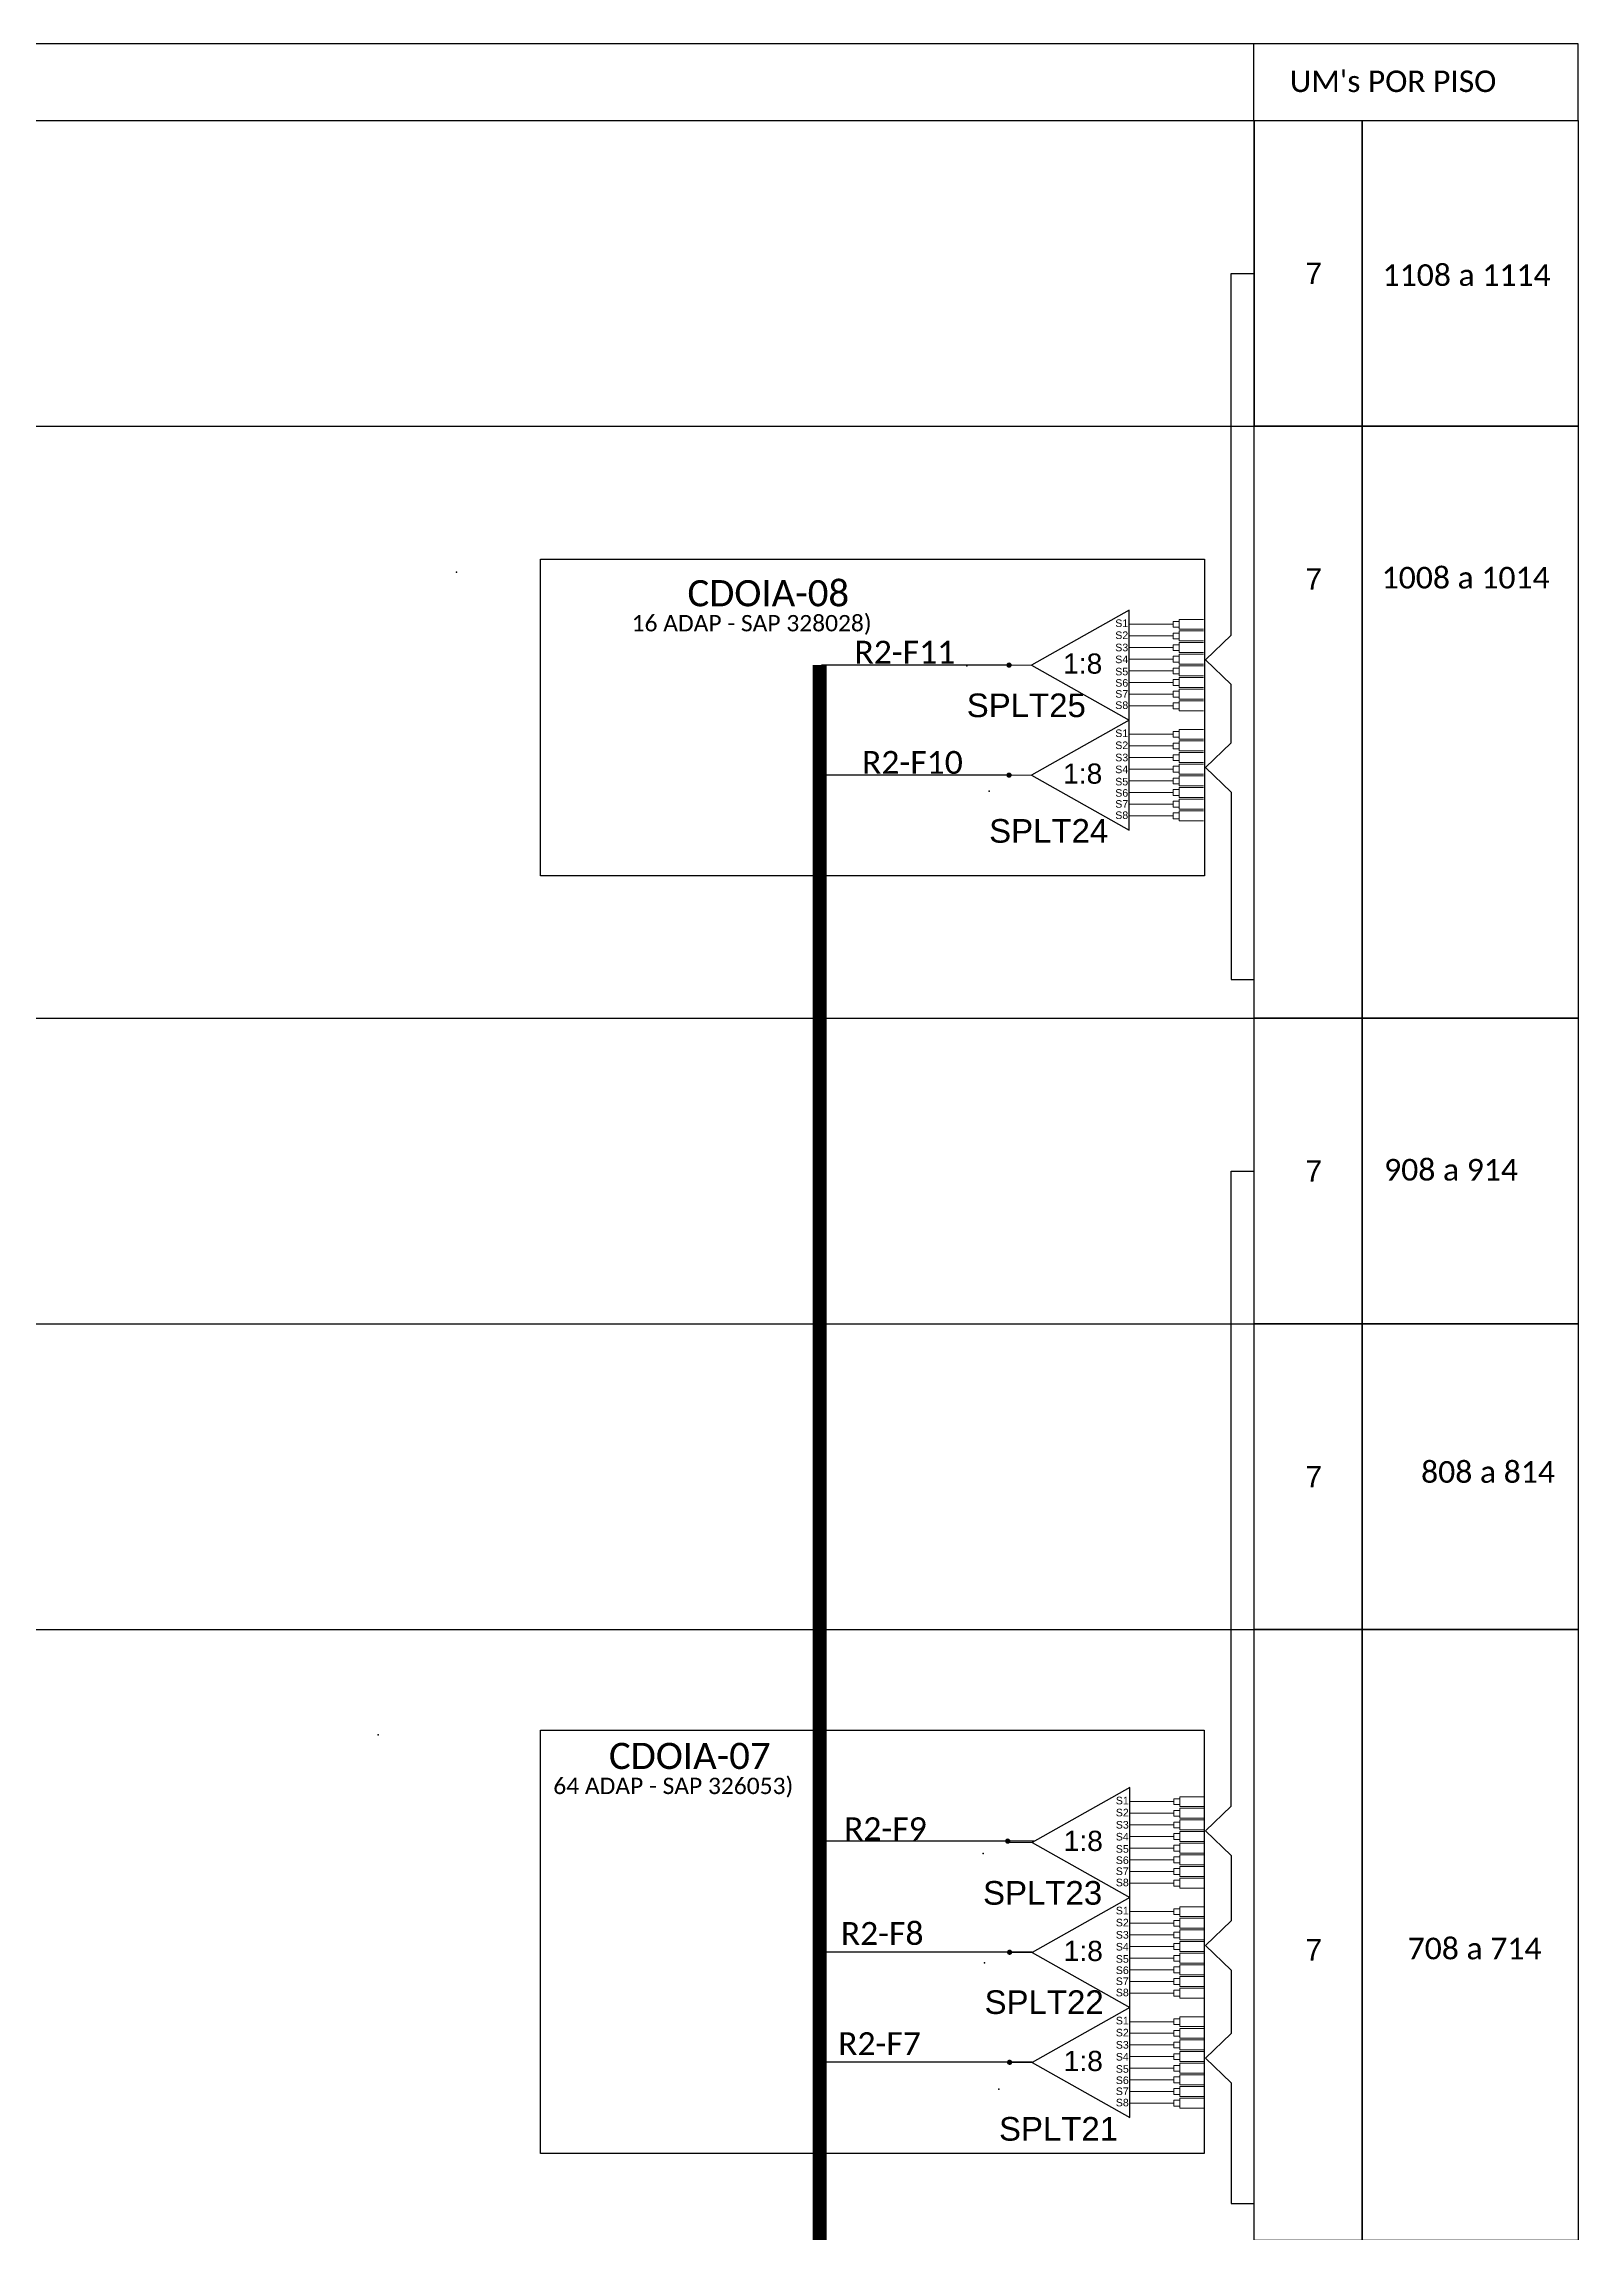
# Model space of a CAD drawing. Header units: metres. Extents: x -203 to 1885, y -55 to 636.
# Drawn here: x 683.3 to 764.1, y 150.9 to 266.2 of the extents above; entities that cross this region are included whole.
import ezdxf
from ezdxf.enums import TextEntityAlignment as Align

# ---------------------------------------------------------------- set-up
doc = ezdxf.new("R2010")
doc.units = ezdxf.units.M
doc.styles.add('ARIAL', font='arial.ttf')
doc.styles.add('WMF-Calibri0', font='calibri.ttf')

# ---------------------------------------------------------------- blocks, each defined once
blk = doc.blocks.new('SPLT_1-8_SC-APC')
at = {"color": 1}
blk.add_lwpolyline([(-7.37, -2.1), (-17.04, -7.55), (-7.37, -13), (-7.37, -2.1)], dxfattribs=at)
at = {"color": 3, "lineweight": 0}
for points in [[(-2.99, -3.51), (-7.37, -3.51)], [(-2.41, -3.02), (-2.41, -4)], [(-2.41, -3.02), (0, -3.02)], [(-2.41, -4), (0, -4)], [(-2.41, -4.17), (-2.41, -5.16)], [(-2.41, -4.17), (0, -4.17)], [(-7.37, -4.66), (-2.99, -4.66)], [(-7.37, -5.82), (-2.99, -5.82)], [(-2.41, -5.16), (0, -5.16)], [(-2.41, -5.32), (-2.41, -6.31)], [(-2.41, -5.32), (0, -5.32)], [(-2.41, -6.31), (0, -6.31)], [(-2.41, -6.48), (-2.41, -7.46)], [(-2.41, -6.48), (0, -6.48)], [(-7.37, -6.97), (-2.99, -6.97)], [(-7.37, -8.12), (-2.99, -8.12)], [(-2.41, -7.46), (0, -7.46)], [(-2.41, -7.63), (-2.41, -8.62)], [(-2.41, -7.63), (0, -7.63)], [(-2.41, -8.62), (0, -8.62)], [(-7.37, -9.28), (-2.99, -9.28)], [(-7.37, -10.43), (-2.99, -10.43)], [(-2.41, -8.78), (-2.41, -9.77)], [(-2.41, -8.78), (0, -8.78)], [(-2.41, -9.77), (0, -9.77)], [(-2.41, -9.94), (-2.41, -10.92)], [(-2.41, -9.94), (0, -9.94)], [(-7.37, -11.58), (-2.99, -11.58)], [(-2.41, -10.92), (0, -10.92)], [(-2.41, -11.09), (-2.41, -12.08)], [(-2.41, -11.09), (0, -11.09)], [(-2.41, -12.08), (0, -12.08)]]:
    blk.add_lwpolyline(points, dxfattribs=at)
for points in [[(-2.99, -3.22), (-2.41, -3.22), (-2.41, -3.8), (-2.99, -3.8)], [(-2.99, -4.38), (-2.41, -4.38), (-2.41, -4.95), (-2.99, -4.95)], [(-2.99, -5.53), (-2.41, -5.53), (-2.41, -6.1), (-2.99, -6.1)], [(-2.99, -6.68), (-2.41, -6.68), (-2.41, -7.26), (-2.99, -7.26)], [(-2.99, -7.84), (-2.41, -7.84), (-2.41, -8.41), (-2.99, -8.41)], [(-2.99, -8.99), (-2.41, -8.99), (-2.41, -9.56), (-2.99, -9.56)], [(-2.99, -10.14), (-2.41, -10.14), (-2.41, -10.72), (-2.99, -10.72)], [(-2.99, -11.3), (-2.41, -11.3), (-2.41, -11.87), (-2.99, -11.87)]]:
    blk.add_lwpolyline(points, close=True, dxfattribs=at)
at = {"color": 1, "lineweight": 0}
blk.add_lwpolyline([(-17.04, -7.55), (-19.26, -7.55)], dxfattribs=at)
at = {"color": 1, "style": 'ARIAL'}
for s, height, p in [('S1', 0.75, (-8.74, -3.78)), ('S2', 0.75, (-8.74, -4.97)), ('1:8', 2, (-13.91, -8.4)), ('S3', 0.75, (-8.74, -6.18)), ('S4', 0.75, (-8.74, -7.36)), ('S5', 0.75, (-8.74, -8.57)), ('S6', 0.75, (-8.74, -9.69)), ('S7', 0.75, (-8.74, -10.78)), ('S8', 0.75, (-8.74, -11.9))]:
    blk.add_text(s, height=height, dxfattribs=at).set_placement(p)
blk = doc.blocks.new('A$C415C251F')
at = {"color": 3}
blk.add_point((0, 0), dxfattribs=at)
blk = doc.blocks.new('LEG_CDOIA8_C-SPLT_ESQ')
at = {"color": 3, "extrusion": (0, 0, -1), "xscale": -1, "zscale": -1}
blk.add_blockref('A$C415C251F', (0, 0), dxfattribs=at)
at = {"color": 1, "style": 'WMF-Calibri0', "flags": 4}
blk.add_attdef('CDO', (21.44, -2.61), '', height=2, dxfattribs=at)
blk.add_attdef('MODELO', text='', height=1.5, dxfattribs=at).set_placement((22.54, -4.54), align=Align.CENTER)
at = {"style": 'ARIAL', "flags": 4}
blk.add_attdef('SPLITAGEM', text='', height=1.5, dxfattribs=at).set_placement((18.61, -12.59), align=Align.CENTER)
blk = doc.blocks.new('SPLITTER_')
blk.add_point((0, 0))
at = {"style": 'ARIAL', "flags": 4}
blk.add_attdef('SPLT', (0, -3.26), '', height=1.5, dxfattribs=at)

msp = doc.modelspace()

# ---------------------------------------------------------------- hatches: boundary and pattern name
h = msp.add_hatch(color=3)
h.dxf.hatch_style = 1
edge = h.paths.add_edge_path()
edge.add_arc((734.14, 233.47), 0.14, 0, 360)
h = msp.add_hatch(color=3)
h.dxf.hatch_style = 1
edge = h.paths.add_edge_path()
edge.add_arc((734.14, 227.67), 0.14, 0, 360)
h = msp.add_hatch(color=3)
h.dxf.hatch_style = 1
edge = h.paths.add_edge_path()
edge.add_arc((734.07, 171.48), 0.14, 0, 360)
h = msp.add_hatch(color=3)
h.dxf.hatch_style = 1
edge = h.paths.add_edge_path()
edge.add_arc((734.17, 165.62), 0.14, 0, 360)
h = msp.add_hatch(color=3)
h.dxf.hatch_style = 1
edge = h.paths.add_edge_path()
edge.add_arc((734.17, 159.82), 0.14, 0, 360)

# ---------------------------------------------------------------- linework, layer by layer
for p, q in [((764.14, 266.22), (747.05, 266.22)), ((764.14, 262.18), (764.14, 266.22)), ((630.48, 262.18), (747.06, 262.18)), ((747.06, 262.18), (747.06, 246.07)), ((553.27, 246.07), (747.06, 246.07)), ((558.96, 246.07), (747.06, 246.07)), ((553.27, 214.86), (747.06, 214.86)), ((558.96, 214.86), (747.06, 214.86)), ((553.27, 198.75), (747.06, 198.75)), ((558.96, 198.75), (747.06, 198.75)), ((553.27, 182.64), (747.06, 182.64)), ((558.96, 182.64), (747.06, 182.64))]:
    msp.add_line(p, q)
for points in [[(747.05, 266.22), (558.96, 266.22)], [(747.05, 262.18), (747.05, 266.22)]]:
    msp.add_lwpolyline(points)
for points in [[(747.06, 262.18), (752.76, 262.18), (752.76, 246.07), (747.06, 246.07)], [(752.76, 262.18), (764.14, 262.18), (764.14, 246.07), (752.76, 246.07)], [(747.06, 246.07), (752.76, 246.07), (752.76, 214.86), (747.06, 214.86)], [(752.76, 246.07), (764.14, 246.07), (764.14, 214.86), (752.76, 214.86)], [(747.06, 214.86), (752.76, 214.86), (752.76, 198.75), (747.06, 198.75)], [(752.76, 214.86), (764.14, 214.86), (764.14, 198.75), (752.76, 198.75)], [(747.06, 198.75), (752.76, 198.75), (752.76, 182.64), (747.06, 182.64)], [(752.76, 198.75), (764.14, 198.75), (764.14, 182.64), (752.76, 182.64)], [(747.06, 182.64), (752.76, 182.64), (752.76, 150.42), (747.06, 150.42)], [(752.76, 182.64), (764.14, 182.64), (764.14, 150.42), (752.76, 150.42)]]:
    msp.add_lwpolyline(points, close=True)
at = {"color": 3}
for points in [[(745.85, 235.05), (745.85, 254.12), (747.06, 254.12)], [(745.85, 235.05), (744.5, 233.75), (745.85, 232.45)], [(745.85, 229.38), (745.85, 232.45)], [(745.85, 229.38), (744.5, 228.07), (745.85, 226.77)], [(745.85, 226.77), (745.85, 216.9), (747.06, 216.9)], [(745.85, 173.32), (745.85, 206.8), (747.06, 206.8)], [(745.85, 173.32), (744.5, 172.02), (745.85, 170.72)], [(745.85, 170.72), (745.85, 167.28)], [(745.85, 167.28), (744.5, 165.98), (745.85, 164.68)], [(745.85, 164.68), (745.85, 161.34)], [(745.85, 161.34), (744.5, 160.04), (745.85, 158.74)], [(745.85, 158.74), (745.85, 152.37), (747.06, 152.37)]]:
    msp.add_lwpolyline(points, dxfattribs=at)
at = {"color": 1}
for points in [[(709.45, 239.05), (744.45, 239.05), (744.45, 222.36), (709.45, 222.36)], [(709.45, 222.36), (709.45, 239.05)], [(709.45, 177.32), (744.42, 177.32), (744.42, 155.02), (709.45, 155.02)], [(709.45, 155.02), (709.45, 177.32)]]:
    msp.add_lwpolyline(points, dxfattribs=at)
at = {"color": 6, "const_width": 0.726}
for points in [[(724.16, 171.48), (724.16, 233.47)], [(724.16, 171.48), (724.16, 24.34)]]:
    msp.add_lwpolyline(points, dxfattribs=at)
at = {"color": 6}
for points in [[(734.14, 233.47), (724.26, 233.47)], [(734.14, 227.67), (724.26, 227.67)], [(735.48, 171.48), (724.16, 171.48)], [(735.36, 165.62), (724.26, 165.62)], [(735.36, 159.82), (724.26, 159.82)]]:
    msp.add_lwpolyline(points, dxfattribs=at)

# ---------------------------------------------------------------- block references
at = {"color": 1}
ref = msp.add_blockref('LEG_CDOIA8_C-SPLT_ESQ', (705.02, 238.37), dxfattribs=dict(at, xscale=0.6897623040001566, yscale=0.6897623040001584, zscale=0.6897623040001567))
ref.add_attrib('CDO', 'CDOIA-08', (717.19, 236.57), dxfattribs={"color": 1, "height": 1.38, "style": 'WMF-Calibri0'})
ref.add_attrib('MODELO', '16 ADAP - SAP 328028)', dxfattribs={"color": 1, "height": 0.8622, "style": 'WMF-Calibri0'}).set_placement((720.57, 235.25), align=Align.CENTER)
at = {"color": 3, "xscale": 0.532102348800001, "yscale": 0.5321023488000023, "zscale": 0.532102348800001}
for p in [(744.39, 237.49), (744.39, 231.69), (744.42, 175.43), (744.42, 169.63), (744.42, 163.83)]:
    msp.add_blockref('SPLT_1-8_SC-APC', p, dxfattribs=at)
ref = msp.add_blockref('SPLITTER_', (731.91, 233.43), dxfattribs=dict(xscale=0.8294400000001887, yscale=0.82944000000019, zscale=0.8294400000001886))
ref.add_attrib('SPLT', 'SPLT25', (731.91, 230.73), dxfattribs={"height": 1.244, "style": 'ARIAL'})
ref = msp.add_blockref('SPLITTER_', (733.09, 226.82), dxfattribs=dict(xscale=0.8294400000001887, yscale=0.82944000000019, zscale=0.8294400000001886))
ref.add_attrib('SPLT', 'SPLT24', (733.09, 224.11), dxfattribs={"height": 1.244, "style": 'ARIAL'})
at = {"color": 1}
ref = msp.add_blockref('LEG_CDOIA8_C-SPLT_ESQ', (700.89, 177.08), dxfattribs=dict(at, xscale=0.6897623040001566, yscale=0.6897623040001584, zscale=0.6897623040001567))
ref.add_attrib('CDO', 'CDOIA-07', (713.05, 175.28), dxfattribs={"color": 1, "height": 1.38, "style": 'WMF-Calibri0'})
ref.add_attrib('MODELO', '64 ADAP - SAP 326053)', dxfattribs={"color": 1, "height": 0.8622, "style": 'WMF-Calibri0'}).set_placement((716.44, 173.96), align=Align.CENTER)
ref = msp.add_blockref('SPLITTER_', (732.77, 170.83), dxfattribs=dict(xscale=0.8294400000001887, yscale=0.82944000000019, zscale=0.8294400000001886))
ref.add_attrib('SPLT', 'SPLT23', (732.77, 168.13), dxfattribs={"height": 1.244, "style": 'ARIAL'})
ref = msp.add_blockref('SPLITTER_', (732.85, 165.07), dxfattribs=dict(xscale=0.8294400000001887, yscale=0.82944000000019, zscale=0.8294400000001886))
ref.add_attrib('SPLT', 'SPLT22', (732.85, 162.37), dxfattribs={"height": 1.244, "style": 'ARIAL'})
ref = msp.add_blockref('SPLITTER_', (733.61, 158.4), dxfattribs=dict(xscale=0.8294400000001887, yscale=0.82944000000019, zscale=0.8294400000001886))
ref.add_attrib('SPLT', 'SPLT21', (733.61, 155.69), dxfattribs={"height": 1.244, "style": 'ARIAL'})

# ---------------------------------------------------------------- texts
at = {"color": 0, "style": 'WMF-Calibri0'}
msp.add_text("UM's POR PISO", height=1.1316, dxfattribs=at).set_placement((748.94, 263.68))
at = {"style": 'WMF-Calibri0'}
for s, p in [('1108 a 1114', (753.83, 253.46)), ('1008 a 1014', (753.78, 237.51)), ('908 a 914', (753.91, 206.3)), ('808 a 814', (755.86, 190.37)), ('708 a 714', (755.15, 165.25))]:
    msp.add_text(s, height=1.14, dxfattribs=at).set_placement(p)
at = {"color": 6, "style": 'WMF-Calibri0'}
for s, p in [('R2-F11', (725.99, 233.55)), ('R2-F10', (726.39, 227.74)), ('R2-F9', (725.44, 171.53)), ('R2-F8', (725.27, 166.01)), ('R2-F7', (725.13, 160.2))]:
    msp.add_text(s, height=1.205, dxfattribs=at).set_placement(p)
at = {"style": 'ARIAL', "flags": 12}
for p in [(750.2, 254.12), (750.2, 238.01), (750.2, 206.8), (750.2, 190.69), (750.2, 165.75)]:
    msp.add_attdef('7', text='XX', height=1.132, dxfattribs=at).set_placement(p, align=Align.MIDDLE_CENTER)

doc.saveas('drawing.dxf')
